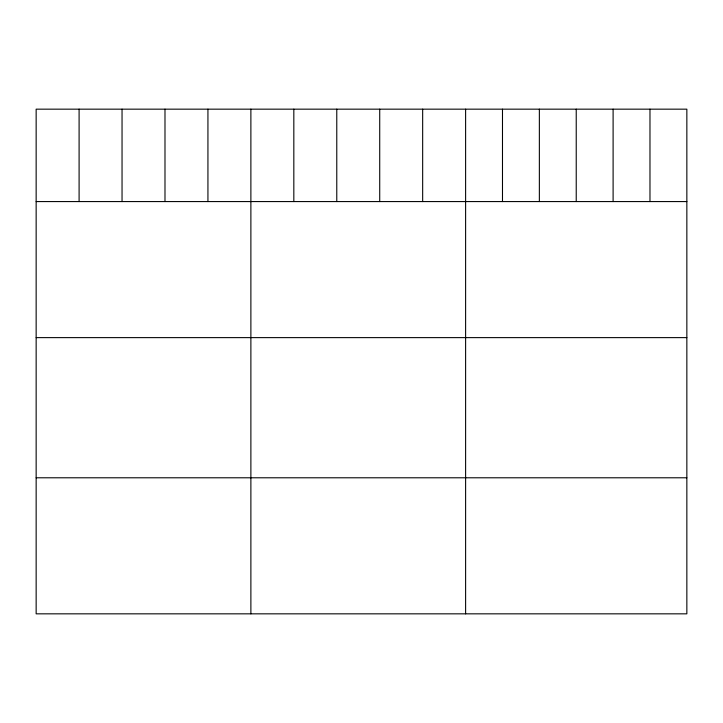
<?xml version="1.0" encoding="UTF-8"?>
<svg xmlns="http://www.w3.org/2000/svg" width="723" height="723" viewBox="0 0 723 723"><rect width="100%" height="100%" fill="white"/><g stroke="black" fill="none" stroke-linecap="round" stroke-linejoin="round"><path stroke-width="1.08" d="M686.85 201.572L686.85 613.836L36.15 613.836L36.15 109.164L686.85 109.164L686.85 201.572L36.15 201.572M36.15 337.623L686.85 337.623M36.15 477.786L686.85 477.786M649.977 109.164L649.977 201.572M613.104 109.164L613.104 201.572M576.231 109.164L576.231 201.572M539.358 109.164L539.358 201.572M502.485 109.164L502.485 201.572M465.612 109.164L465.612 613.836M422.666 109.164L422.666 201.572M379.72 109.164L379.72 201.572M336.773 109.164L336.773 201.572M293.827 109.164L293.827 201.572M250.881 109.164L250.881 613.836M207.935 109.164L207.935 201.572M164.989 109.164L164.989 201.572M122.042 109.164L122.042 201.572M79.096 109.164L79.096 201.572"/></g></svg>
